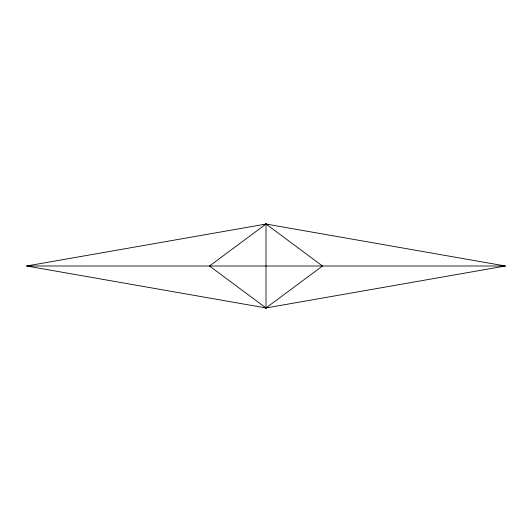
<?xml version="1.0" encoding="UTF-8"?>
<svg xmlns="http://www.w3.org/2000/svg" width="532" height="532" viewBox="0 0 532 532"><rect width="100%" height="100%" fill="white"/><g stroke="black" fill="none" stroke-linecap="round" stroke-linejoin="round"><path stroke-width="0.8" d="M268.387 224.723L266 224.045L209.488 266L266 307.955L505.4 266L266 224.045L26.6 266L266 307.955L268.387 307.277M263.613 307.277L266 307.955L322.512 266L266 224.045L263.613 224.723M264.504 224.737L266 224.045L267.496 224.737M264.504 307.263L266 307.955L267.496 307.263M26.6 266L505.4 266M266 224.045L266 307.955"/></g></svg>
